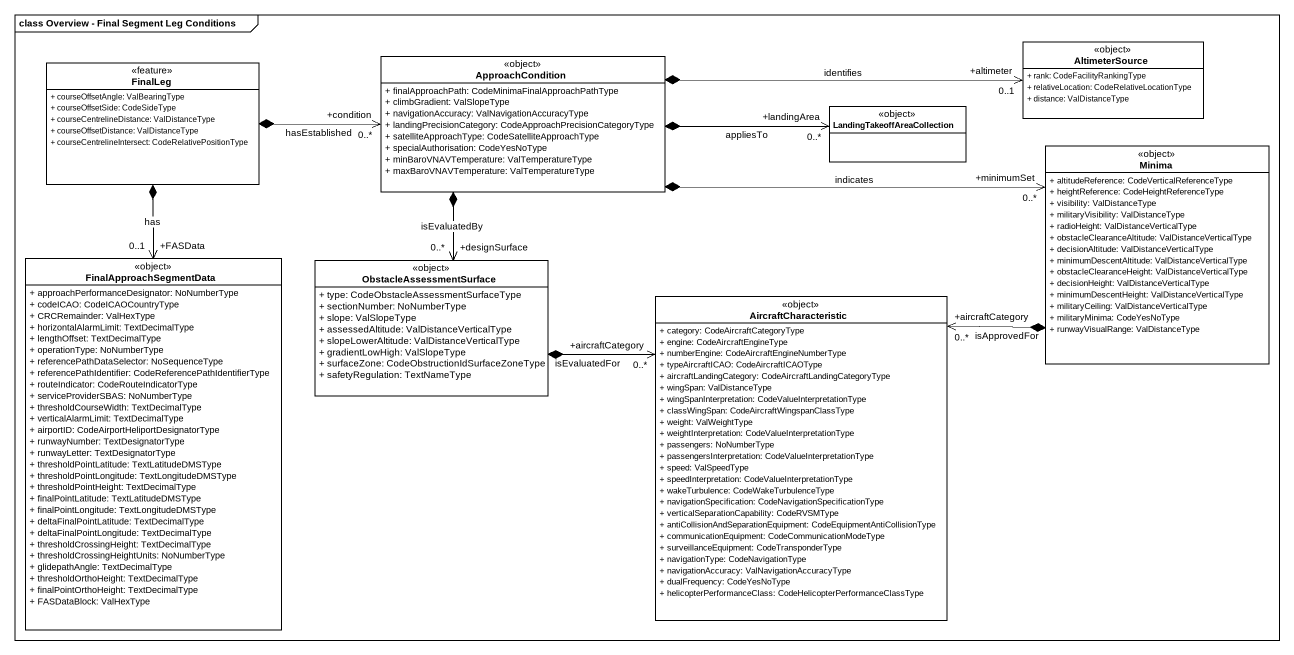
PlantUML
@startuml
mainframe class Overview - Final Segment Leg Conditions
hide circle
hide empty members
skinparam classAttributeIconSize 0
class ApproachCondition <<object>> #FFFFFF {
  + finalApproachPath: CodeMinimaFinalApproachPathType
  + climbGradient: ValSlopeType
  + navigationAccuracy: ValNavigationAccuracyType
  + landingPrecisionCategory: CodeApproachPrecisionCategoryType
  + satelliteApproachType: CodeSatelliteApproachType
  + specialAuthorisation: CodeYesNoType
  + minBaroVNAVTemperature: ValTemperatureType
  + maxBaroVNAVTemperature: ValTemperatureType
}
class AltimeterSource <<object>> #FFFFFF {
  + rank: CodeFacilityRankingType
  + relativeLocation: CodeRelativeLocationType
  + distance: ValDistanceType
}
class FinalLeg <<feature>> {
  + courseOffsetAngle: ValBearingType
  + courseOffsetSide: CodeSideType
  + courseCentrelineDistance: ValDistanceType
  + courseOffsetDistance: ValDistanceType
  + courseCentrelineIntersect: CodeRelativePositionType
}
class LandingTakeoffAreaCollection <<object>> #FFFFFF
class Minima <<object>> #FFFFFF {
  + altitudeReference: CodeVerticalReferenceType
  + heightReference: CodeHeightReferenceType
  + visibility: ValDistanceType
  + militaryVisibility: ValDistanceType
  + radioHeight: ValDistanceVerticalType
  + obstacleClearanceAltitude: ValDistanceVerticalType
  + decisionAltitude: ValDistanceVerticalType
  + minimumDescentAltitude: ValDistanceVerticalType
  + obstacleClearanceHeight: ValDistanceVerticalType
  + decisionHeight: ValDistanceVerticalType
  + minimumDescentHeight: ValDistanceVerticalType
  + militaryCeiling: ValDistanceVerticalType
  + militaryMinima: CodeYesNoType
  + runwayVisualRange: ValDistanceType
}
class FinalApproachSegmentData <<object>> #FFFFFF {
  + approachPerformanceDesignator: NoNumberType
  + codeICAO: CodeICAOCountryType
  + CRCRemainder: ValHexType
  + horizontalAlarmLimit: TextDecimalType
  + lengthOffset: TextDecimalType
  + operationType: NoNumberType
  + referencePathDataSelector: NoSequenceType
  + referencePathIdentifier: CodeReferencePathIdentifierType
  + routeIndicator: CodeRouteIndicatorType
  + serviceProviderSBAS: NoNumberType
  + thresholdCourseWidth: TextDecimalType
  + verticalAlarmLimit: TextDecimalType
  + airportID: CodeAirportHeliportDesignatorType
  + runwayNumber: TextDesignatorType
  + runwayLetter: TextDesignatorType
  + thresholdPointLatitude: TextLatitudeDMSType
  + thresholdPointLongitude: TextLongitudeDMSType
  + thresholdPointHeight: TextDecimalType
  + finalPointLatitude: TextLatitudeDMSType
  + finalPointLongitude: TextLongitudeDMSType
  + deltaFinalPointLatitude: TextDecimalType
  + deltaFinalPointLongitude: TextDecimalType
  + thresholdCrossingHeight: TextDecimalType
  + thresholdCrossingHeightUnits: NoNumberType
  + glidepathAngle: TextDecimalType
  + thresholdOrthoHeight: TextDecimalType
  + finalPointOrthoHeight: TextDecimalType
  + FASDataBlock: ValHexType
}
class ObstacleAssessmentSurface <<object>> #FFFFFF {
  + type: CodeObstacleAssessmentSurfaceType
  + sectionNumber: NoNumberType
  + slope: ValSlopeType
  + assessedAltitude: ValDistanceVerticalType
  + slopeLowerAltitude: ValDistanceVerticalType
  + gradientLowHigh: ValSlopeType
  + surfaceZone: CodeObstructionIdSurfaceZoneType
  + safetyRegulation: TextNameType
}
class AircraftCharacteristic <<object>> #FFFFFF {
  + category: CodeAircraftCategoryType
  + engine: CodeAircraftEngineType
  + numberEngine: CodeAircraftEngineNumberType
  + typeAircraftICAO: CodeAircraftICAOType
  + aircraftLandingCategory: CodeAircraftLandingCategoryType
  + wingSpan: ValDistanceType
  + wingSpanInterpretation: CodeValueInterpretationType
  + classWingSpan: CodeAircraftWingspanClassType
  + weight: ValWeightType
  + weightInterpretation: CodeValueInterpretationType
  + passengers: NoNumberType
  + passengersInterpretation: CodeValueInterpretationType
  + speed: ValSpeedType
  + speedInterpretation: CodeValueInterpretationType
  + wakeTurbulence: CodeWakeTurbulenceType
  + navigationSpecification: CodeNavigationSpecificationType
  + verticalSeparationCapability: CodeRVSMType
  + antiCollisionAndSeparationEquipment: CodeEquipmentAntiCollisionType
  + communicationEquipment: CodeCommunicationModeType
  + surveillanceEquipment: CodeTransponderType
  + navigationType: CodeNavigationType
  + navigationAccuracy: ValNavigationAccuracyType
  + dualFrequency: CodeYesNoType
  + helicopterPerformanceClass: CodeHelicopterPerformanceClassType
}
ApproachCondition *-right-> "+altimeter\n0..1" AltimeterSource : identifies
ApproachCondition *-right-> "+landingArea\n0..*" LandingTakeoffAreaCollection : appliesTo
ApproachCondition *-right-> "+minimumSet\n0..*" Minima : indicates
ApproachCondition *--> "+designSurface\n0..*" ObstacleAssessmentSurface : isEvaluatedBy
FinalLeg *-right-> "+condition\n0..*" ApproachCondition : hasEstablished
FinalLeg *--> "+FASData\n0..1" FinalApproachSegmentData : has
Minima *-left-> "+aircraftCategory\n0..*" AircraftCharacteristic : isApprovedFor
ObstacleAssessmentSurface *-right-> "+aircraftCategory\n0..*" AircraftCharacteristic : isEvaluatedFor
@enduml
